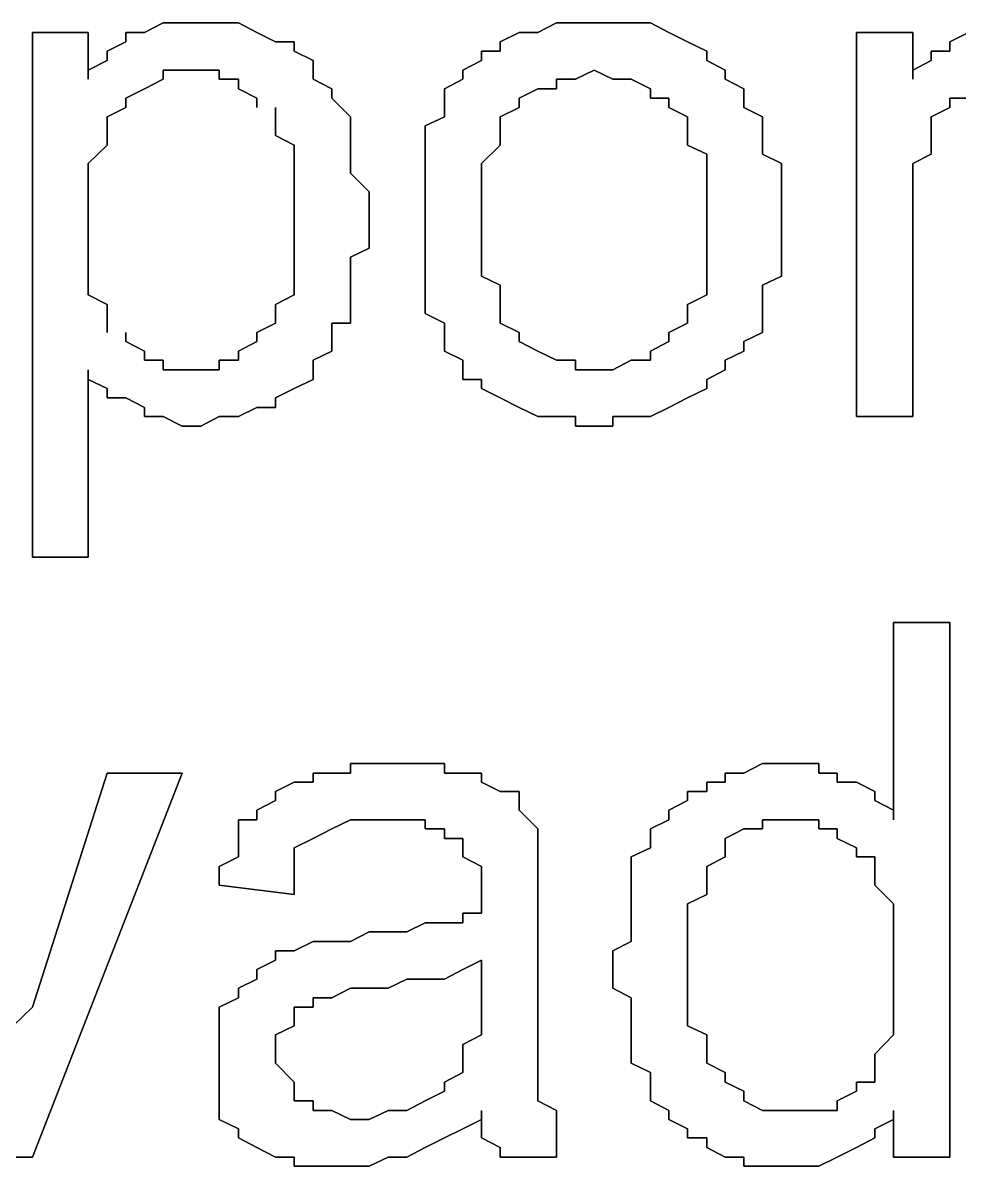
# Model space of a CAD drawing. Header units: metres. Extents: x 2.9 to 42.8, y 1.7 to 28.7.
# Drawn here: x 38.003 to 38.1793, y 14.9243 to 15.1395 of the extents above; entities that cross this region are included whole.
import ezdxf

# ---------------------------------------------------------------- set-up
doc = ezdxf.new("R2010")
doc.units = ezdxf.units.M
doc.layers.add('GRIS', color=8, linetype='Continuous')

msp = doc.modelspace()

# ---------------------------------------------------------------- linework, layer by layer
at = {"layer": 'GRIS', "lineweight": -3}
for points in [[(38.0294, 15.1395), (38.0259, 15.1377), (38.0294, 15.1395)], [(38.033, 15.1395), (38.0294, 15.1395), (38.033, 15.1395)], [(38.0365, 15.1395), (38.033, 15.1395), (38.0365, 15.1395)], [(38.04, 15.1395), (38.0365, 15.1395), (38.04, 15.1395)], [(38.0436, 15.1395), (38.04, 15.1395), (38.0436, 15.1395)], [(38.0471, 15.1377), (38.0436, 15.1395), (38.0471, 15.1377)], [(38.1035, 15.1395), (38.1, 15.1377), (38.1035, 15.1395)], [(38.1071, 15.1395), (38.1035, 15.1395), (38.1071, 15.1395)], [(38.1106, 15.1395), (38.1071, 15.1395), (38.1106, 15.1395)], [(38.1141, 15.1395), (38.1106, 15.1395), (38.1141, 15.1395)], [(38.1176, 15.1395), (38.1141, 15.1395), (38.1176, 15.1395)], [(38.1212, 15.1395), (38.1176, 15.1395), (38.1212, 15.1395)], [(38.1247, 15.1377), (38.1212, 15.1395), (38.1247, 15.1377)], [(38.0153, 15.1377), (38.0048, 15.1377), (38.0153, 15.1377)], [(38.0048, 15.1377), (38.0048, 15.0389), (38.0048, 15.1377)], [(38.0153, 15.1289), (38.0153, 15.1377), (38.0153, 15.1289)], [(38.0259, 15.1377), (38.0224, 15.1377), (38.0259, 15.1377)], [(38.0224, 15.1377), (38.0224, 15.1359), (38.0224, 15.1377)], [(38.0506, 15.1359), (38.0471, 15.1377), (38.0506, 15.1359)], [(38.0965, 15.1377), (38.0929, 15.1359), (38.0965, 15.1377)], [(38.1, 15.1377), (38.0965, 15.1377), (38.1, 15.1377)], [(38.1282, 15.1359), (38.1247, 15.1377), (38.1282, 15.1359)], [(38.1706, 15.1377), (38.16, 15.1377), (38.1706, 15.1377)], [(38.16, 15.1377), (38.16, 15.0654), (38.16, 15.1377)], [(38.1706, 15.1289), (38.1706, 15.1377), (38.1706, 15.1289)], [(38.1811, 15.1377), (38.1776, 15.1359), (38.1811, 15.1377)], [(38.0224, 15.1359), (38.0189, 15.1342), (38.0224, 15.1359)], [(38.0541, 15.1359), (38.0506, 15.1359), (38.0541, 15.1359)], [(38.0541, 15.1342), (38.0541, 15.1359), (38.0541, 15.1342)], [(38.0929, 15.1359), (38.0929, 15.1342), (38.0929, 15.1359)], [(38.1318, 15.1342), (38.1282, 15.1359), (38.1318, 15.1342)], [(38.1776, 15.1359), (38.1776, 15.1342), (38.1776, 15.1359)], [(38.0189, 15.1342), (38.0189, 15.1324), (38.0189, 15.1342)], [(38.0577, 15.1324), (38.0541, 15.1342), (38.0577, 15.1324)], [(38.0929, 15.1342), (38.0894, 15.1342), (38.0929, 15.1342)], [(38.0894, 15.1342), (38.0894, 15.1324), (38.0894, 15.1342)], [(38.1318, 15.1324), (38.1318, 15.1342), (38.1318, 15.1324)], [(38.1776, 15.1342), (38.1741, 15.1342), (38.1776, 15.1342)], [(38.1741, 15.1342), (38.1741, 15.1324), (38.1741, 15.1342)], [(38.0189, 15.1324), (38.0153, 15.1306), (38.0189, 15.1324)], [(38.0577, 15.1306), (38.0577, 15.1324), (38.0577, 15.1306)], [(38.0894, 15.1324), (38.0859, 15.1306), (38.0894, 15.1324)], [(38.1353, 15.1306), (38.1318, 15.1324), (38.1353, 15.1306)], [(38.1741, 15.1324), (38.1706, 15.1306), (38.1741, 15.1324)], [(38.0153, 15.1306), (38.0153, 15.1289), (38.0153, 15.1306)], [(38.0259, 15.1271), (38.0294, 15.1289), (38.0259, 15.1271)], [(38.0294, 15.1289), (38.0294, 15.1306), (38.0294, 15.1289)], [(38.0294, 15.1306), (38.033, 15.1306), (38.0294, 15.1306)], [(38.033, 15.1306), (38.0365, 15.1306), (38.033, 15.1306)], [(38.0365, 15.1306), (38.04, 15.1306), (38.0365, 15.1306)], [(38.04, 15.1306), (38.04, 15.1289), (38.04, 15.1306)], [(38.04, 15.1289), (38.0436, 15.1289), (38.04, 15.1289)], [(38.0436, 15.1289), (38.0436, 15.1271), (38.0436, 15.1289)], [(38.0577, 15.1289), (38.0577, 15.1306), (38.0577, 15.1289)], [(38.0612, 15.1271), (38.0577, 15.1289), (38.0612, 15.1271)], [(38.0859, 15.1289), (38.0824, 15.1271), (38.0859, 15.1289)], [(38.0859, 15.1306), (38.0859, 15.1289), (38.0859, 15.1306)], [(38.1035, 15.1271), (38.1035, 15.1289), (38.1035, 15.1271)], [(38.1035, 15.1289), (38.1071, 15.1289), (38.1035, 15.1289)], [(38.1071, 15.1289), (38.1106, 15.1306), (38.1071, 15.1289)], [(38.1106, 15.1306), (38.1141, 15.1289), (38.1106, 15.1306)], [(38.1141, 15.1289), (38.1176, 15.1289), (38.1141, 15.1289)], [(38.1176, 15.1289), (38.1212, 15.1271), (38.1176, 15.1289)], [(38.1353, 15.1289), (38.1353, 15.1306), (38.1353, 15.1289)], [(38.1388, 15.1271), (38.1353, 15.1289), (38.1388, 15.1271)], [(38.1706, 15.1306), (38.1706, 15.1289), (38.1706, 15.1306)], [(38.0224, 15.1253), (38.0259, 15.1271), (38.0224, 15.1253)], [(38.0436, 15.1271), (38.0471, 15.1253), (38.0436, 15.1271)], [(38.0612, 15.1253), (38.0612, 15.1271), (38.0612, 15.1253)], [(38.0824, 15.1271), (38.0824, 15.1253), (38.0824, 15.1271)], [(38.0965, 15.1253), (38.1, 15.1271), (38.0965, 15.1253)], [(38.1, 15.1271), (38.1035, 15.1271), (38.1, 15.1271)], [(38.1212, 15.1271), (38.1212, 15.1253), (38.1212, 15.1271)], [(38.1388, 15.1253), (38.1388, 15.1271), (38.1388, 15.1253)], [(38.0224, 15.1236), (38.0224, 15.1253), (38.0224, 15.1236)], [(38.0471, 15.1253), (38.0471, 15.1236), (38.0471, 15.1253)], [(38.0647, 15.1218), (38.0612, 15.1253), (38.0647, 15.1218)], [(38.0824, 15.1253), (38.0824, 15.1236), (38.0824, 15.1253)], [(38.0965, 15.1236), (38.0965, 15.1253), (38.0965, 15.1236)], [(38.1212, 15.1253), (38.1247, 15.1253), (38.1212, 15.1253)], [(38.1247, 15.1253), (38.1247, 15.1236), (38.1247, 15.1253)], [(38.1388, 15.1236), (38.1388, 15.1253), (38.1388, 15.1236)], [(38.1776, 15.1236), (38.1776, 15.1253), (38.1776, 15.1236)], [(38.1776, 15.1253), (38.1811, 15.1253), (38.1776, 15.1253)], [(38.0189, 15.1218), (38.0224, 15.1236), (38.0189, 15.1218)], [(38.0506, 15.1236), (38.0506, 15.1218), (38.0506, 15.1236)], [(38.0824, 15.1236), (38.0824, 15.1218), (38.0824, 15.1236)], [(38.0929, 15.1218), (38.0965, 15.1236), (38.0929, 15.1218)], [(38.1247, 15.1236), (38.1282, 15.1218), (38.1247, 15.1236)], [(38.1423, 15.1218), (38.1388, 15.1236), (38.1423, 15.1218)], [(38.1741, 15.1218), (38.1776, 15.1236), (38.1741, 15.1218)], [(38.0189, 15.1201), (38.0189, 15.1218), (38.0189, 15.1201)], [(38.0189, 15.1183), (38.0189, 15.1201), (38.0189, 15.1183)], [(38.0506, 15.1218), (38.0506, 15.1201), (38.0506, 15.1218)], [(38.0506, 15.1201), (38.0506, 15.1183), (38.0506, 15.1201)], [(38.0647, 15.1201), (38.0647, 15.1218), (38.0647, 15.1201)], [(38.0647, 15.1165), (38.0647, 15.1201), (38.0647, 15.1165)], [(38.0824, 15.1218), (38.0788, 15.1201), (38.0824, 15.1218)], [(38.0788, 15.1201), (38.0788, 15.1183), (38.0788, 15.1201)], [(38.0929, 15.1201), (38.0929, 15.1218), (38.0929, 15.1201)], [(38.0929, 15.1183), (38.0929, 15.1201), (38.0929, 15.1183)], [(38.1282, 15.1218), (38.1282, 15.1201), (38.1282, 15.1218)], [(38.1282, 15.1201), (38.1282, 15.1165), (38.1282, 15.1201)], [(38.1423, 15.1183), (38.1423, 15.1218), (38.1423, 15.1183)], [(38.1741, 15.1201), (38.1741, 15.1218), (38.1741, 15.1201)], [(38.1741, 15.1183), (38.1741, 15.1201), (38.1741, 15.1183)], [(38.0189, 15.1165), (38.0189, 15.1183), (38.0189, 15.1165)], [(38.0506, 15.1183), (38.0541, 15.1165), (38.0506, 15.1183)], [(38.0788, 15.1183), (38.0788, 15.1148), (38.0788, 15.1183)], [(38.0929, 15.1165), (38.0929, 15.1183), (38.0929, 15.1165)], [(38.1423, 15.1165), (38.1423, 15.1183), (38.1423, 15.1165)], [(38.1741, 15.1148), (38.1741, 15.1183), (38.1741, 15.1148)], [(38.0153, 15.113), (38.0189, 15.1165), (38.0153, 15.113)], [(38.0541, 15.1165), (38.0541, 15.113), (38.0541, 15.1165)], [(38.0647, 15.1148), (38.0647, 15.1165), (38.0647, 15.1148)], [(38.0894, 15.113), (38.0929, 15.1165), (38.0894, 15.113)], [(38.1282, 15.1165), (38.1318, 15.1148), (38.1282, 15.1165)], [(38.1423, 15.1148), (38.1423, 15.1165), (38.1423, 15.1148)], [(38.0647, 15.113), (38.0647, 15.1148), (38.0647, 15.113)], [(38.0788, 15.1148), (38.0788, 15.113), (38.0788, 15.1148)], [(38.1318, 15.1148), (38.1318, 15.113), (38.1318, 15.1148)], [(38.1459, 15.113), (38.1423, 15.1148), (38.1459, 15.113)], [(38.1706, 15.113), (38.1741, 15.1148), (38.1706, 15.113)], [(38.0153, 15.1112), (38.0153, 15.113), (38.0153, 15.1112)], [(38.0541, 15.113), (38.0541, 15.1112), (38.0541, 15.113)], [(38.0647, 15.1112), (38.0647, 15.113), (38.0647, 15.1112)], [(38.0788, 15.113), (38.0788, 15.1095), (38.0788, 15.113)], [(38.0894, 15.1112), (38.0894, 15.113), (38.0894, 15.1112)], [(38.1318, 15.113), (38.1318, 15.1112), (38.1318, 15.113)], [(38.1459, 15.1095), (38.1459, 15.113), (38.1459, 15.1095)], [(38.1706, 15.1112), (38.1706, 15.113), (38.1706, 15.1112)], [(38.0153, 15.1095), (38.0153, 15.1112), (38.0153, 15.1095)], [(38.0153, 15.1059), (38.0153, 15.1095), (38.0153, 15.1059)], [(38.0541, 15.1112), (38.0541, 15.1077), (38.0541, 15.1112)], [(38.0682, 15.1077), (38.0647, 15.1112), (38.0682, 15.1077)], [(38.0788, 15.1095), (38.0788, 15.1077), (38.0788, 15.1095)], [(38.0894, 15.1095), (38.0894, 15.1112), (38.0894, 15.1095)], [(38.0894, 15.1059), (38.0894, 15.1095), (38.0894, 15.1059)], [(38.1318, 15.1112), (38.1318, 15.1077), (38.1318, 15.1112)], [(38.1459, 15.1077), (38.1459, 15.1095), (38.1459, 15.1077)], [(38.1706, 15.1077), (38.1706, 15.1112), (38.1706, 15.1077)], [(38.0541, 15.1077), (38.0541, 15.1059), (38.0541, 15.1077)], [(38.0682, 15.1059), (38.0682, 15.1077), (38.0682, 15.1059)], [(38.0788, 15.1077), (38.0788, 15.1042), (38.0788, 15.1077)], [(38.1318, 15.1077), (38.1318, 15.1059), (38.1318, 15.1077)], [(38.1459, 15.1042), (38.1459, 15.1077), (38.1459, 15.1042)], [(38.1706, 15.1059), (38.1706, 15.1077), (38.1706, 15.1059)], [(38.0153, 15.1024), (38.0153, 15.1059), (38.0153, 15.1024)], [(38.0541, 15.1059), (38.0541, 15.1024), (38.0541, 15.1059)], [(38.0682, 15.1024), (38.0682, 15.1059), (38.0682, 15.1024)], [(38.0894, 15.1024), (38.0894, 15.1059), (38.0894, 15.1024)], [(38.1318, 15.1059), (38.1318, 15.1024), (38.1318, 15.1059)], [(38.1706, 15.0654), (38.1706, 15.1059), (38.1706, 15.0654)], [(38.0788, 15.1042), (38.0788, 15.1024), (38.0788, 15.1042)], [(38.1459, 15.1024), (38.1459, 15.1042), (38.1459, 15.1024)], [(38.0153, 15.0989), (38.0153, 15.1024), (38.0153, 15.0989)], [(38.0541, 15.1024), (38.0541, 15.1007), (38.0541, 15.1024)], [(38.0541, 15.1007), (38.0541, 15.0989), (38.0541, 15.1007)], [(38.0682, 15.1007), (38.0682, 15.1024), (38.0682, 15.1007)], [(38.0682, 15.0971), (38.0682, 15.1007), (38.0682, 15.0971)], [(38.0788, 15.1024), (38.0788, 15.1007), (38.0788, 15.1024)], [(38.0788, 15.1007), (38.0788, 15.0971), (38.0788, 15.1007)], [(38.0894, 15.0989), (38.0894, 15.1024), (38.0894, 15.0989)], [(38.1318, 15.1024), (38.1318, 15.1007), (38.1318, 15.1024)], [(38.1318, 15.1007), (38.1318, 15.0989), (38.1318, 15.1007)], [(38.1459, 15.1007), (38.1459, 15.1024), (38.1459, 15.1007)], [(38.1459, 15.0971), (38.1459, 15.1007), (38.1459, 15.0971)], [(38.0153, 15.0954), (38.0153, 15.0989), (38.0153, 15.0954)], [(38.0541, 15.0989), (38.0541, 15.0954), (38.0541, 15.0989)], [(38.0894, 15.0971), (38.0894, 15.0989), (38.0894, 15.0971)], [(38.1318, 15.0989), (38.1318, 15.0954), (38.1318, 15.0989)], [(38.0647, 15.0954), (38.0682, 15.0971), (38.0647, 15.0954)], [(38.0788, 15.0971), (38.0788, 15.0954), (38.0788, 15.0971)], [(38.0894, 15.0936), (38.0894, 15.0971), (38.0894, 15.0936)], [(38.1459, 15.0954), (38.1459, 15.0971), (38.1459, 15.0954)], [(38.0153, 15.0936), (38.0153, 15.0954), (38.0153, 15.0936)], [(38.0541, 15.0954), (38.0541, 15.0936), (38.0541, 15.0954)], [(38.0647, 15.0936), (38.0647, 15.0954), (38.0647, 15.0936)], [(38.0788, 15.0954), (38.0788, 15.0918), (38.0788, 15.0954)], [(38.1318, 15.0954), (38.1318, 15.0936), (38.1318, 15.0954)], [(38.1459, 15.0918), (38.1459, 15.0954), (38.1459, 15.0918)], [(38.0153, 15.0918), (38.0153, 15.0936), (38.0153, 15.0918)], [(38.0541, 15.0936), (38.0541, 15.0901), (38.0541, 15.0936)], [(38.0647, 15.0901), (38.0647, 15.0936), (38.0647, 15.0901)], [(38.0894, 15.0918), (38.0894, 15.0936), (38.0894, 15.0918)], [(38.1318, 15.0936), (38.1318, 15.0901), (38.1318, 15.0936)], [(38.0153, 15.0883), (38.0153, 15.0918), (38.0153, 15.0883)], [(38.0541, 15.0901), (38.0541, 15.0883), (38.0541, 15.0901)], [(38.0647, 15.0883), (38.0647, 15.0901), (38.0647, 15.0883)], [(38.0788, 15.0918), (38.0788, 15.0901), (38.0788, 15.0918)], [(38.0788, 15.0901), (38.0788, 15.0865), (38.0788, 15.0901)], [(38.0929, 15.0901), (38.0894, 15.0918), (38.0929, 15.0901)], [(38.0929, 15.0865), (38.0929, 15.0901), (38.0929, 15.0865)], [(38.1318, 15.0901), (38.1318, 15.0883), (38.1318, 15.0901)], [(38.1423, 15.0901), (38.1459, 15.0918), (38.1423, 15.0901)], [(38.1423, 15.0883), (38.1423, 15.0901), (38.1423, 15.0883)], [(38.0189, 15.0865), (38.0153, 15.0883), (38.0189, 15.0865)], [(38.0541, 15.0883), (38.0506, 15.0865), (38.0541, 15.0883)], [(38.0647, 15.0865), (38.0647, 15.0883), (38.0647, 15.0865)], [(38.1318, 15.0883), (38.1282, 15.0865), (38.1318, 15.0883)], [(38.1423, 15.0865), (38.1423, 15.0883), (38.1423, 15.0865)], [(38.0189, 15.0848), (38.0189, 15.0865), (38.0189, 15.0848)], [(38.0506, 15.0865), (38.0506, 15.0848), (38.0506, 15.0865)], [(38.0647, 15.083), (38.0647, 15.0865), (38.0647, 15.083)], [(38.0788, 15.0865), (38.0788, 15.0848), (38.0788, 15.0865)], [(38.0929, 15.0848), (38.0929, 15.0865), (38.0929, 15.0848)], [(38.1282, 15.0865), (38.1282, 15.0848), (38.1282, 15.0865)], [(38.1423, 15.083), (38.1423, 15.0865), (38.1423, 15.083)], [(38.0189, 15.083), (38.0189, 15.0848), (38.0189, 15.083)], [(38.0506, 15.0848), (38.0506, 15.083), (38.0506, 15.0848)], [(38.0788, 15.0848), (38.0824, 15.083), (38.0788, 15.0848)], [(38.0929, 15.083), (38.0929, 15.0848), (38.0929, 15.083)], [(38.1282, 15.0848), (38.1282, 15.083), (38.1282, 15.0848)], [(38.0189, 15.0812), (38.0189, 15.083), (38.0189, 15.0812)], [(38.0506, 15.083), (38.0471, 15.0812), (38.0506, 15.083)], [(38.0612, 15.0812), (38.0612, 15.083), (38.0612, 15.0812)], [(38.0612, 15.083), (38.0647, 15.083), (38.0612, 15.083)], [(38.0824, 15.083), (38.0824, 15.0812), (38.0824, 15.083)], [(38.0965, 15.0812), (38.0929, 15.083), (38.0965, 15.0812)], [(38.1282, 15.083), (38.1247, 15.0812), (38.1282, 15.083)], [(38.1423, 15.0812), (38.1423, 15.083), (38.1423, 15.0812)], [(38.0224, 15.0795), (38.0224, 15.0812), (38.0224, 15.0795)], [(38.0259, 15.0777), (38.0224, 15.0795), (38.0259, 15.0777)], [(38.0471, 15.0795), (38.0436, 15.0777), (38.0471, 15.0795)], [(38.0471, 15.0812), (38.0471, 15.0795), (38.0471, 15.0812)], [(38.0612, 15.0777), (38.0612, 15.0812), (38.0612, 15.0777)], [(38.0824, 15.0812), (38.0824, 15.0795), (38.0824, 15.0812)], [(38.0824, 15.0795), (38.0824, 15.0777), (38.0824, 15.0795)], [(38.0965, 15.0795), (38.0965, 15.0812), (38.0965, 15.0795)], [(38.1, 15.0777), (38.0965, 15.0795), (38.1, 15.0777)], [(38.1247, 15.0795), (38.1212, 15.0777), (38.1247, 15.0795)], [(38.1247, 15.0812), (38.1247, 15.0795), (38.1247, 15.0812)], [(38.1388, 15.0795), (38.1423, 15.0812), (38.1388, 15.0795)], [(38.1388, 15.0777), (38.1388, 15.0795), (38.1388, 15.0777)], [(38.0259, 15.076), (38.0259, 15.0777), (38.0259, 15.076)], [(38.0436, 15.0777), (38.0436, 15.076), (38.0436, 15.0777)], [(38.0577, 15.076), (38.0612, 15.0777), (38.0577, 15.076)], [(38.0824, 15.0777), (38.0859, 15.076), (38.0824, 15.0777)], [(38.1035, 15.076), (38.1, 15.0777), (38.1035, 15.076)], [(38.1212, 15.0777), (38.1212, 15.076), (38.1212, 15.0777)], [(38.1353, 15.076), (38.1388, 15.0777), (38.1353, 15.076)], [(38.0294, 15.076), (38.0259, 15.076), (38.0294, 15.076)], [(38.0294, 15.0742), (38.0294, 15.076), (38.0294, 15.0742)], [(38.0436, 15.076), (38.04, 15.076), (38.0436, 15.076)], [(38.04, 15.076), (38.04, 15.0742), (38.04, 15.076)], [(38.0577, 15.0742), (38.0577, 15.076), (38.0577, 15.0742)], [(38.0859, 15.076), (38.0859, 15.0742), (38.0859, 15.076)], [(38.1071, 15.076), (38.1035, 15.076), (38.1071, 15.076)], [(38.1071, 15.0742), (38.1071, 15.076), (38.1071, 15.0742)], [(38.1176, 15.076), (38.1141, 15.0742), (38.1176, 15.076)], [(38.1212, 15.076), (38.1176, 15.076), (38.1212, 15.076)], [(38.1353, 15.0742), (38.1353, 15.076), (38.1353, 15.0742)], [(38.0153, 15.0389), (38.0153, 15.0742), (38.0153, 15.0389)], [(38.0153, 15.0742), (38.0153, 15.0724), (38.0153, 15.0742)], [(38.033, 15.0742), (38.0294, 15.0742), (38.033, 15.0742)], [(38.0365, 15.0742), (38.033, 15.0742), (38.0365, 15.0742)], [(38.04, 15.0742), (38.0365, 15.0742), (38.04, 15.0742)], [(38.0577, 15.0724), (38.0577, 15.0742), (38.0577, 15.0724)], [(38.0859, 15.0742), (38.0859, 15.0724), (38.0859, 15.0742)], [(38.1106, 15.0742), (38.1071, 15.0742), (38.1106, 15.0742)], [(38.1141, 15.0742), (38.1106, 15.0742), (38.1141, 15.0742)], [(38.1318, 15.0724), (38.1353, 15.0742), (38.1318, 15.0724)], [(38.0153, 15.0724), (38.0189, 15.0707), (38.0153, 15.0724)], [(38.0189, 15.0707), (38.0189, 15.0689), (38.0189, 15.0707)], [(38.0506, 15.0689), (38.0541, 15.0707), (38.0506, 15.0689)], [(38.0541, 15.0707), (38.0577, 15.0724), (38.0541, 15.0707)], [(38.0859, 15.0724), (38.0894, 15.0724), (38.0859, 15.0724)], [(38.0894, 15.0724), (38.0894, 15.0707), (38.0894, 15.0724)], [(38.0894, 15.0707), (38.0929, 15.0689), (38.0894, 15.0707)], [(38.1282, 15.0689), (38.1318, 15.0707), (38.1282, 15.0689)], [(38.1318, 15.0707), (38.1318, 15.0724), (38.1318, 15.0707)], [(38.0189, 15.0689), (38.0224, 15.0689), (38.0189, 15.0689)], [(38.0224, 15.0689), (38.0259, 15.0671), (38.0224, 15.0689)], [(38.0506, 15.0671), (38.0506, 15.0689), (38.0506, 15.0671)], [(38.0929, 15.0689), (38.0965, 15.0671), (38.0929, 15.0689)], [(38.1247, 15.0671), (38.1282, 15.0689), (38.1247, 15.0671)], [(38.0259, 15.0671), (38.0259, 15.0654), (38.0259, 15.0671)], [(38.0436, 15.0654), (38.0471, 15.0671), (38.0436, 15.0654)], [(38.0471, 15.0671), (38.0506, 15.0671), (38.0471, 15.0671)], [(38.0965, 15.0671), (38.1, 15.0654), (38.0965, 15.0671)], [(38.1212, 15.0654), (38.1247, 15.0671), (38.1212, 15.0654)], [(38.0259, 15.0654), (38.0294, 15.0654), (38.0259, 15.0654)], [(38.0294, 15.0654), (38.033, 15.0636), (38.0294, 15.0654)], [(38.0365, 15.0636), (38.04, 15.0654), (38.0365, 15.0636)], [(38.04, 15.0654), (38.0436, 15.0654), (38.04, 15.0654)], [(38.1, 15.0654), (38.1035, 15.0654), (38.1, 15.0654)], [(38.1035, 15.0654), (38.1071, 15.0654), (38.1035, 15.0654)], [(38.1071, 15.0654), (38.1071, 15.0636), (38.1071, 15.0654)], [(38.1141, 15.0636), (38.1141, 15.0654), (38.1141, 15.0636)], [(38.1141, 15.0654), (38.1176, 15.0654), (38.1141, 15.0654)], [(38.1176, 15.0654), (38.1212, 15.0654), (38.1176, 15.0654)], [(38.16, 15.0654), (38.1706, 15.0654), (38.16, 15.0654)], [(38.033, 15.0636), (38.0365, 15.0636), (38.033, 15.0636)], [(38.1071, 15.0636), (38.1106, 15.0636), (38.1071, 15.0636)], [(38.1106, 15.0636), (38.1141, 15.0636), (38.1106, 15.0636)], [(38.0048, 15.0389), (38.0153, 15.0389), (38.0048, 15.0389)], [(38.1776, 15.0266), (38.167, 15.0266), (38.1776, 15.0266)], [(38.167, 15.0266), (38.167, 14.9895), (38.167, 15.0266)], [(38.1776, 14.926), (38.1776, 15.0266), (38.1776, 14.926)], [(38.0682, 15.0001), (38.0647, 15.0001), (38.0682, 15.0001)], [(38.0647, 15.0001), (38.0647, 14.9983), (38.0647, 15.0001)], [(38.0718, 15.0001), (38.0682, 15.0001), (38.0718, 15.0001)], [(38.0753, 15.0001), (38.0718, 15.0001), (38.0753, 15.0001)], [(38.0788, 15.0001), (38.0753, 15.0001), (38.0788, 15.0001)], [(38.0824, 15.0001), (38.0788, 15.0001), (38.0824, 15.0001)], [(38.0824, 14.9983), (38.0824, 15.0001), (38.0824, 14.9983)], [(38.1423, 15.0001), (38.1388, 14.9983), (38.1423, 15.0001)], [(38.1459, 15.0001), (38.1423, 15.0001), (38.1459, 15.0001)], [(38.1494, 15.0001), (38.1459, 15.0001), (38.1494, 15.0001)], [(38.1529, 15.0001), (38.1494, 15.0001), (38.1529, 15.0001)], [(38.1529, 14.9983), (38.1529, 15.0001), (38.1529, 14.9983)], [(38.0048, 14.926), (38.033, 14.9983), (38.0048, 14.926)], [(38.0189, 14.9983), (38.0048, 14.9542), (38.0189, 14.9983)], [(38.033, 14.9983), (38.0189, 14.9983), (38.033, 14.9983)], [(38.0612, 14.9983), (38.0577, 14.9983), (38.0612, 14.9983)], [(38.0577, 14.9983), (38.0577, 14.9966), (38.0577, 14.9983)], [(38.0647, 14.9983), (38.0612, 14.9983), (38.0647, 14.9983)], [(38.0859, 14.9983), (38.0824, 14.9983), (38.0859, 14.9983)], [(38.0894, 14.9983), (38.0859, 14.9983), (38.0894, 14.9983)], [(38.0894, 14.9966), (38.0894, 14.9983), (38.0894, 14.9966)], [(38.1388, 14.9983), (38.1353, 14.9983), (38.1388, 14.9983)], [(38.1353, 14.9983), (38.1353, 14.9966), (38.1353, 14.9983)], [(38.1564, 14.9983), (38.1529, 14.9983), (38.1564, 14.9983)], [(38.1564, 14.9966), (38.1564, 14.9983), (38.1564, 14.9966)], [(38.0541, 14.9966), (38.0506, 14.9948), (38.0541, 14.9966)], [(38.0577, 14.9966), (38.0541, 14.9966), (38.0577, 14.9966)], [(38.0929, 14.9948), (38.0894, 14.9966), (38.0929, 14.9948)], [(38.1353, 14.9966), (38.1318, 14.9966), (38.1353, 14.9966)], [(38.1318, 14.9966), (38.1318, 14.9948), (38.1318, 14.9966)], [(38.16, 14.9966), (38.1564, 14.9966), (38.16, 14.9966)], [(38.1635, 14.9948), (38.16, 14.9966), (38.1635, 14.9948)], [(38.0506, 14.9931), (38.0471, 14.9913), (38.0506, 14.9931)], [(38.0506, 14.9948), (38.0506, 14.9931), (38.0506, 14.9948)], [(38.0965, 14.9948), (38.0929, 14.9948), (38.0965, 14.9948)], [(38.0965, 14.9931), (38.0965, 14.9948), (38.0965, 14.9931)], [(38.0965, 14.9913), (38.0965, 14.9931), (38.0965, 14.9913)], [(38.1282, 14.9931), (38.1247, 14.9913), (38.1282, 14.9931)], [(38.1318, 14.9948), (38.1282, 14.9948), (38.1318, 14.9948)], [(38.1282, 14.9948), (38.1282, 14.9931), (38.1282, 14.9948)], [(38.1635, 14.9931), (38.1635, 14.9948), (38.1635, 14.9931)], [(38.167, 14.9913), (38.1635, 14.9931), (38.167, 14.9913)], [(38.0471, 14.9913), (38.0471, 14.9895), (38.0471, 14.9913)], [(38.1, 14.9878), (38.0965, 14.9913), (38.1, 14.9878)], [(38.1247, 14.9913), (38.1247, 14.9895), (38.1247, 14.9913)], [(38.167, 14.9895), (38.167, 14.9913), (38.167, 14.9895)], [(38.0471, 14.9895), (38.0436, 14.9895), (38.0471, 14.9895)], [(38.0436, 14.9895), (38.0436, 14.9878), (38.0436, 14.9895)], [(38.0612, 14.9878), (38.0647, 14.9895), (38.0612, 14.9878)], [(38.0647, 14.9895), (38.0682, 14.9895), (38.0647, 14.9895)], [(38.0682, 14.9895), (38.0718, 14.9895), (38.0682, 14.9895)], [(38.0718, 14.9895), (38.0753, 14.9895), (38.0718, 14.9895)], [(38.0753, 14.9895), (38.0788, 14.9895), (38.0753, 14.9895)], [(38.0788, 14.9895), (38.0788, 14.9878), (38.0788, 14.9895)], [(38.1247, 14.9895), (38.1212, 14.9878), (38.1247, 14.9895)], [(38.1423, 14.9878), (38.1423, 14.9895), (38.1423, 14.9878)], [(38.1423, 14.9895), (38.1459, 14.9895), (38.1423, 14.9895)], [(38.1459, 14.9895), (38.1494, 14.9895), (38.1459, 14.9895)], [(38.1494, 14.9895), (38.1529, 14.9895), (38.1494, 14.9895)], [(38.1529, 14.9895), (38.1529, 14.9878), (38.1529, 14.9895)], [(38.0436, 14.9878), (38.0436, 14.9842), (38.0436, 14.9878)], [(38.0577, 14.986), (38.0612, 14.9878), (38.0577, 14.986)], [(38.0788, 14.9878), (38.0824, 14.9878), (38.0788, 14.9878)], [(38.0824, 14.9878), (38.0824, 14.986), (38.0824, 14.9878)], [(38.1, 14.986), (38.1, 14.9878), (38.1, 14.986)], [(38.1212, 14.9878), (38.1212, 14.986), (38.1212, 14.9878)], [(38.1353, 14.986), (38.1388, 14.9878), (38.1353, 14.986)], [(38.1388, 14.9878), (38.1423, 14.9878), (38.1388, 14.9878)], [(38.1529, 14.9878), (38.1564, 14.9878), (38.1529, 14.9878)], [(38.1564, 14.9878), (38.1564, 14.986), (38.1564, 14.9878)], [(38.0541, 14.9842), (38.0577, 14.986), (38.0541, 14.9842)], [(38.0824, 14.986), (38.0859, 14.986), (38.0824, 14.986)], [(38.0859, 14.986), (38.0859, 14.9842), (38.0859, 14.986)], [(38.1, 14.9842), (38.1, 14.986), (38.1, 14.9842)], [(38.1212, 14.986), (38.1212, 14.9842), (38.1212, 14.986)], [(38.1353, 14.9842), (38.1353, 14.986), (38.1353, 14.9842)], [(38.1564, 14.986), (38.16, 14.9842), (38.1564, 14.986)], [(38.0436, 14.9825), (38.04, 14.9807), (38.0436, 14.9825)], [(38.0436, 14.9842), (38.0436, 14.9825), (38.0436, 14.9842)], [(38.0541, 14.9825), (38.0541, 14.9842), (38.0541, 14.9825)], [(38.0541, 14.9789), (38.0541, 14.9825), (38.0541, 14.9789)], [(38.0859, 14.9842), (38.0859, 14.9825), (38.0859, 14.9842)], [(38.0859, 14.9825), (38.0894, 14.9807), (38.0859, 14.9825)], [(38.1, 14.9825), (38.1, 14.9842), (38.1, 14.9825)], [(38.1, 14.9807), (38.1, 14.9825), (38.1, 14.9807)], [(38.1212, 14.9842), (38.1176, 14.9825), (38.1212, 14.9842)], [(38.1176, 14.9825), (38.1176, 14.9807), (38.1176, 14.9825)], [(38.1318, 14.9807), (38.1353, 14.9825), (38.1318, 14.9807)], [(38.1353, 14.9825), (38.1353, 14.9842), (38.1353, 14.9825)], [(38.16, 14.9842), (38.16, 14.9825), (38.16, 14.9842)], [(38.16, 14.9825), (38.1635, 14.9825), (38.16, 14.9825)], [(38.1635, 14.9825), (38.1635, 14.9807), (38.1635, 14.9825)], [(38.04, 14.9807), (38.04, 14.9772), (38.04, 14.9807)], [(38.0894, 14.9807), (38.0894, 14.9772), (38.0894, 14.9807)], [(38.1, 14.9772), (38.1, 14.9807), (38.1, 14.9772)], [(38.1176, 14.9807), (38.1176, 14.9789), (38.1176, 14.9807)], [(38.1318, 14.9772), (38.1318, 14.9807), (38.1318, 14.9772)], [(38.1635, 14.9807), (38.1635, 14.9789), (38.1635, 14.9807)], [(38.0541, 14.9772), (38.0541, 14.9789), (38.0541, 14.9772)], [(38.1176, 14.9789), (38.1176, 14.9772), (38.1176, 14.9789)], [(38.1635, 14.9789), (38.1635, 14.9772), (38.1635, 14.9789)], [(38.04, 14.9772), (38.0541, 14.9754), (38.04, 14.9772)], [(38.0541, 14.9754), (38.0541, 14.9772), (38.0541, 14.9754)], [(38.0894, 14.9772), (38.0894, 14.9754), (38.0894, 14.9772)], [(38.1, 14.9754), (38.1, 14.9772), (38.1, 14.9754)], [(38.1176, 14.9772), (38.1176, 14.9737), (38.1176, 14.9772)], [(38.1318, 14.9754), (38.1318, 14.9772), (38.1318, 14.9754)], [(38.1635, 14.9772), (38.167, 14.9737), (38.1635, 14.9772)], [(38.0894, 14.9754), (38.0894, 14.9719), (38.0894, 14.9754)], [(38.1, 14.9719), (38.1, 14.9754), (38.1, 14.9719)], [(38.1176, 14.9737), (38.1176, 14.9719), (38.1176, 14.9737)], [(38.1282, 14.9737), (38.1318, 14.9754), (38.1282, 14.9737)], [(38.1282, 14.9719), (38.1282, 14.9737), (38.1282, 14.9719)], [(38.167, 14.9737), (38.167, 14.9719), (38.167, 14.9737)], [(38.0894, 14.9719), (38.0859, 14.9719), (38.0894, 14.9719)], [(38.0859, 14.9719), (38.0859, 14.9701), (38.0859, 14.9719)], [(38.1, 14.956), (38.1, 14.9719), (38.1, 14.956)], [(38.1176, 14.9719), (38.1176, 14.9701), (38.1176, 14.9719)], [(38.1282, 14.9684), (38.1282, 14.9719), (38.1282, 14.9684)], [(38.167, 14.9719), (38.167, 14.9701), (38.167, 14.9719)], [(38.0788, 14.9701), (38.0753, 14.9684), (38.0788, 14.9701)], [(38.0824, 14.9701), (38.0788, 14.9701), (38.0824, 14.9701)], [(38.0859, 14.9701), (38.0824, 14.9701), (38.0859, 14.9701)], [(38.1176, 14.9701), (38.1176, 14.9666), (38.1176, 14.9701)], [(38.167, 14.9701), (38.167, 14.9666), (38.167, 14.9701)], [(38.0682, 14.9684), (38.0647, 14.9666), (38.0682, 14.9684)], [(38.0718, 14.9684), (38.0682, 14.9684), (38.0718, 14.9684)], [(38.0753, 14.9684), (38.0718, 14.9684), (38.0753, 14.9684)], [(38.1282, 14.9666), (38.1282, 14.9684), (38.1282, 14.9666)], [(38.0577, 14.9666), (38.0541, 14.9648), (38.0577, 14.9666)], [(38.0612, 14.9666), (38.0577, 14.9666), (38.0612, 14.9666)], [(38.0647, 14.9666), (38.0612, 14.9666), (38.0647, 14.9666)], [(38.1176, 14.9666), (38.1141, 14.9648), (38.1176, 14.9666)], [(38.1282, 14.9631), (38.1282, 14.9666), (38.1282, 14.9631)], [(38.167, 14.9666), (38.167, 14.9648), (38.167, 14.9666)], [(38.0506, 14.9631), (38.0471, 14.9613), (38.0506, 14.9631)], [(38.0541, 14.9648), (38.0506, 14.9648), (38.0541, 14.9648)], [(38.0506, 14.9648), (38.0506, 14.9631), (38.0506, 14.9648)], [(38.0859, 14.9613), (38.0894, 14.9631), (38.0859, 14.9613)], [(38.0894, 14.9631), (38.0894, 14.9578), (38.0894, 14.9631)], [(38.1141, 14.9648), (38.1141, 14.9613), (38.1141, 14.9648)], [(38.1282, 14.9613), (38.1282, 14.9631), (38.1282, 14.9613)], [(38.167, 14.9648), (38.167, 14.9613), (38.167, 14.9648)], [(38.0471, 14.9613), (38.0471, 14.9595), (38.0471, 14.9613)], [(38.0824, 14.9595), (38.0859, 14.9613), (38.0824, 14.9595)], [(38.1141, 14.9613), (38.1141, 14.9578), (38.1141, 14.9613)], [(38.1282, 14.9595), (38.1282, 14.9613), (38.1282, 14.9595)], [(38.167, 14.9613), (38.167, 14.9578), (38.167, 14.9613)], [(38.0471, 14.9595), (38.0436, 14.9578), (38.0471, 14.9595)], [(38.0718, 14.9578), (38.0753, 14.9595), (38.0718, 14.9578)], [(38.0753, 14.9595), (38.0788, 14.9595), (38.0753, 14.9595)], [(38.0788, 14.9595), (38.0824, 14.9595), (38.0788, 14.9595)], [(38.1282, 14.956), (38.1282, 14.9595), (38.1282, 14.956)], [(38.0436, 14.9578), (38.0436, 14.956), (38.0436, 14.9578)], [(38.0612, 14.956), (38.0647, 14.9578), (38.0612, 14.956)], [(38.0647, 14.9578), (38.0682, 14.9578), (38.0647, 14.9578)], [(38.0682, 14.9578), (38.0718, 14.9578), (38.0682, 14.9578)], [(38.0894, 14.9578), (38.0894, 14.9542), (38.0894, 14.9578)], [(38.1141, 14.9578), (38.1176, 14.956), (38.1141, 14.9578)], [(38.167, 14.9578), (38.167, 14.956), (38.167, 14.9578)], [(38.0436, 14.956), (38.04, 14.9542), (38.0436, 14.956)], [(38.0577, 14.9542), (38.0577, 14.956), (38.0577, 14.9542)], [(38.0577, 14.956), (38.0612, 14.956), (38.0577, 14.956)], [(38.1, 14.9525), (38.1, 14.956), (38.1, 14.9525)], [(38.1176, 14.956), (38.1176, 14.9542), (38.1176, 14.956)], [(38.1282, 14.9542), (38.1282, 14.956), (38.1282, 14.9542)], [(38.167, 14.956), (38.167, 14.9525), (38.167, 14.956)], [(38.0048, 14.9542), (38.0012, 14.9507), (38.0048, 14.9542)], [(38.04, 14.9542), (38.04, 14.9525), (38.04, 14.9542)], [(38.04, 14.9525), (38.04, 14.949), (38.04, 14.9525)], [(38.0541, 14.9525), (38.0541, 14.9542), (38.0541, 14.9525)], [(38.0541, 14.9542), (38.0577, 14.9542), (38.0541, 14.9542)], [(38.0541, 14.9507), (38.0541, 14.9525), (38.0541, 14.9507)], [(38.0894, 14.9542), (38.0894, 14.9507), (38.0894, 14.9542)], [(38.1, 14.949), (38.1, 14.9525), (38.1, 14.949)], [(38.1176, 14.9542), (38.1176, 14.9507), (38.1176, 14.9542)], [(38.1282, 14.9507), (38.1282, 14.9542), (38.1282, 14.9507)], [(38.167, 14.9525), (38.167, 14.9507), (38.167, 14.9525)], [(38.0506, 14.949), (38.0541, 14.9507), (38.0506, 14.949)], [(38.0894, 14.9507), (38.0894, 14.949), (38.0894, 14.9507)], [(38.1176, 14.9507), (38.1176, 14.949), (38.1176, 14.9507)], [(38.1318, 14.949), (38.1282, 14.9507), (38.1318, 14.949)], [(38.167, 14.9507), (38.167, 14.949), (38.167, 14.9507)], [(38.04, 14.949), (38.04, 14.9472), (38.04, 14.949)], [(38.0506, 14.9472), (38.0506, 14.949), (38.0506, 14.9472)], [(38.0894, 14.949), (38.0859, 14.9472), (38.0894, 14.949)], [(38.1, 14.9454), (38.1, 14.949), (38.1, 14.9454)], [(38.1176, 14.949), (38.1176, 14.9472), (38.1176, 14.949)], [(38.1318, 14.9472), (38.1318, 14.949), (38.1318, 14.9472)], [(38.167, 14.949), (38.1635, 14.9454), (38.167, 14.949)], [(38.04, 14.9472), (38.04, 14.9454), (38.04, 14.9472)], [(38.0506, 14.9454), (38.0506, 14.9472), (38.0506, 14.9454)], [(38.0859, 14.9472), (38.0859, 14.9454), (38.0859, 14.9472)], [(38.1176, 14.9472), (38.1176, 14.9437), (38.1176, 14.9472)], [(38.1318, 14.9454), (38.1318, 14.9472), (38.1318, 14.9454)], [(38.04, 14.9454), (38.04, 14.9419), (38.04, 14.9454)], [(38.0506, 14.9437), (38.0506, 14.9454), (38.0506, 14.9437)], [(38.0541, 14.9401), (38.0506, 14.9437), (38.0541, 14.9401)], [(38.0859, 14.9454), (38.0859, 14.9437), (38.0859, 14.9454)], [(38.0859, 14.9437), (38.0859, 14.9419), (38.0859, 14.9437)], [(38.1, 14.9437), (38.1, 14.9454), (38.1, 14.9437)], [(38.1, 14.9401), (38.1, 14.9437), (38.1, 14.9401)], [(38.1176, 14.9437), (38.1212, 14.9419), (38.1176, 14.9437)], [(38.1318, 14.9437), (38.1318, 14.9454), (38.1318, 14.9437)], [(38.1353, 14.9419), (38.1318, 14.9437), (38.1353, 14.9419)], [(38.1635, 14.9454), (38.1635, 14.9437), (38.1635, 14.9454)], [(38.1635, 14.9437), (38.1635, 14.9419), (38.1635, 14.9437)], [(38.04, 14.9419), (38.04, 14.9401), (38.04, 14.9419)], [(38.0859, 14.9419), (38.0824, 14.9401), (38.0859, 14.9419)], [(38.1212, 14.9419), (38.1212, 14.9401), (38.1212, 14.9419)], [(38.1353, 14.9401), (38.1353, 14.9419), (38.1353, 14.9401)], [(38.1635, 14.9419), (38.1635, 14.9401), (38.1635, 14.9419)], [(38.04, 14.9401), (38.04, 14.9384), (38.04, 14.9401)], [(38.0541, 14.9384), (38.0541, 14.9401), (38.0541, 14.9384)], [(38.0824, 14.9401), (38.0824, 14.9384), (38.0824, 14.9401)], [(38.1, 14.9384), (38.1, 14.9401), (38.1, 14.9384)], [(38.1212, 14.9401), (38.1212, 14.9366), (38.1212, 14.9401)], [(38.1388, 14.9384), (38.1353, 14.9401), (38.1388, 14.9384)], [(38.1635, 14.9401), (38.16, 14.9401), (38.1635, 14.9401)], [(38.16, 14.9401), (38.16, 14.9384), (38.16, 14.9401)], [(38.04, 14.9384), (38.04, 14.9348), (38.04, 14.9384)], [(38.0541, 14.9366), (38.0541, 14.9384), (38.0541, 14.9366)], [(38.0824, 14.9384), (38.0788, 14.9366), (38.0824, 14.9384)], [(38.1, 14.9366), (38.1, 14.9384), (38.1, 14.9366)], [(38.1388, 14.9366), (38.1388, 14.9384), (38.1388, 14.9366)], [(38.16, 14.9384), (38.1564, 14.9366), (38.16, 14.9384)], [(38.0577, 14.9366), (38.0541, 14.9366), (38.0577, 14.9366)], [(38.0577, 14.9348), (38.0577, 14.9366), (38.0577, 14.9348)], [(38.0788, 14.9366), (38.0753, 14.9348), (38.0788, 14.9366)], [(38.1035, 14.9348), (38.1, 14.9366), (38.1035, 14.9348)], [(38.1212, 14.9366), (38.1247, 14.9348), (38.1212, 14.9366)], [(38.1423, 14.9348), (38.1388, 14.9366), (38.1423, 14.9348)], [(38.1564, 14.9366), (38.1564, 14.9348), (38.1564, 14.9366)], [(38.04, 14.9348), (38.04, 14.9331), (38.04, 14.9348)], [(38.04, 14.9331), (38.0436, 14.9313), (38.04, 14.9331)], [(38.0612, 14.9348), (38.0577, 14.9348), (38.0612, 14.9348)], [(38.0647, 14.9331), (38.0612, 14.9348), (38.0647, 14.9331)], [(38.0682, 14.9331), (38.0647, 14.9331), (38.0682, 14.9331)], [(38.0718, 14.9348), (38.0682, 14.9331), (38.0718, 14.9348)], [(38.0753, 14.9348), (38.0718, 14.9348), (38.0753, 14.9348)], [(38.0859, 14.9313), (38.0894, 14.9331), (38.0859, 14.9313)], [(38.0894, 14.9348), (38.0894, 14.9331), (38.0894, 14.9348)], [(38.0894, 14.9331), (38.0894, 14.9348), (38.0894, 14.9331)], [(38.0894, 14.9331), (38.0894, 14.9296), (38.0894, 14.9331)], [(38.1035, 14.9331), (38.1035, 14.9348), (38.1035, 14.9331)], [(38.1035, 14.9296), (38.1035, 14.9331), (38.1035, 14.9296)], [(38.1247, 14.9348), (38.1247, 14.9331), (38.1247, 14.9348)], [(38.1247, 14.9331), (38.1282, 14.9313), (38.1247, 14.9331)], [(38.1459, 14.9348), (38.1423, 14.9348), (38.1459, 14.9348)], [(38.1494, 14.9348), (38.1459, 14.9348), (38.1494, 14.9348)], [(38.1529, 14.9348), (38.1494, 14.9348), (38.1529, 14.9348)], [(38.1564, 14.9348), (38.1529, 14.9348), (38.1564, 14.9348)], [(38.1635, 14.9313), (38.167, 14.9331), (38.1635, 14.9313)], [(38.167, 14.9331), (38.167, 14.9348), (38.167, 14.9331)], [(38.167, 14.9348), (38.167, 14.926), (38.167, 14.9348)], [(38.0436, 14.9313), (38.0436, 14.9296), (38.0436, 14.9313)], [(38.0824, 14.9296), (38.0859, 14.9313), (38.0824, 14.9296)], [(38.1282, 14.9313), (38.1282, 14.9296), (38.1282, 14.9313)], [(38.1635, 14.9296), (38.1635, 14.9313), (38.1635, 14.9296)], [(38.0436, 14.9296), (38.0471, 14.9278), (38.0436, 14.9296)], [(38.0788, 14.9278), (38.0824, 14.9296), (38.0788, 14.9278)], [(38.0894, 14.9296), (38.0929, 14.9278), (38.0894, 14.9296)], [(38.1035, 14.9278), (38.1035, 14.9296), (38.1035, 14.9278)], [(38.1282, 14.9296), (38.1318, 14.9296), (38.1282, 14.9296)], [(38.1318, 14.9296), (38.1318, 14.9278), (38.1318, 14.9296)], [(38.16, 14.9278), (38.1635, 14.9296), (38.16, 14.9278)], [(38.0471, 14.9278), (38.0506, 14.926), (38.0471, 14.9278)], [(38.0753, 14.926), (38.0788, 14.9278), (38.0753, 14.926)], [(38.0929, 14.9278), (38.0929, 14.926), (38.0929, 14.9278)], [(38.1035, 14.926), (38.1035, 14.9278), (38.1035, 14.926)], [(38.1318, 14.9278), (38.1353, 14.926), (38.1318, 14.9278)], [(38.1564, 14.926), (38.16, 14.9278), (38.1564, 14.926)], [(37.9942, 14.926), (38.0048, 14.926), (37.9942, 14.926)], [(38.0506, 14.926), (38.0541, 14.926), (38.0506, 14.926)], [(38.0541, 14.926), (38.0541, 14.9243), (38.0541, 14.926)], [(38.0541, 14.9243), (38.0577, 14.9243), (38.0541, 14.9243)], [(38.0577, 14.9243), (38.0612, 14.9243), (38.0577, 14.9243)], [(38.0612, 14.9243), (38.0647, 14.9243), (38.0612, 14.9243)], [(38.0647, 14.9243), (38.0682, 14.9243), (38.0647, 14.9243)], [(38.0682, 14.9243), (38.0718, 14.926), (38.0682, 14.9243)], [(38.0718, 14.926), (38.0753, 14.926), (38.0718, 14.926)], [(38.0929, 14.926), (38.1035, 14.926), (38.0929, 14.926)], [(38.1353, 14.926), (38.1388, 14.926), (38.1353, 14.926)], [(38.1388, 14.926), (38.1388, 14.9243), (38.1388, 14.926)], [(38.1388, 14.9243), (38.1423, 14.9243), (38.1388, 14.9243)], [(38.1423, 14.9243), (38.1459, 14.9243), (38.1423, 14.9243)], [(38.1459, 14.9243), (38.1494, 14.9243), (38.1459, 14.9243)], [(38.1494, 14.9243), (38.1529, 14.9243), (38.1494, 14.9243)], [(38.1529, 14.9243), (38.1564, 14.926), (38.1529, 14.9243)], [(38.167, 14.926), (38.1776, 14.926), (38.167, 14.926)]]:
    msp.add_lwpolyline(points, dxfattribs=at)

doc.saveas('drawing.dxf')
